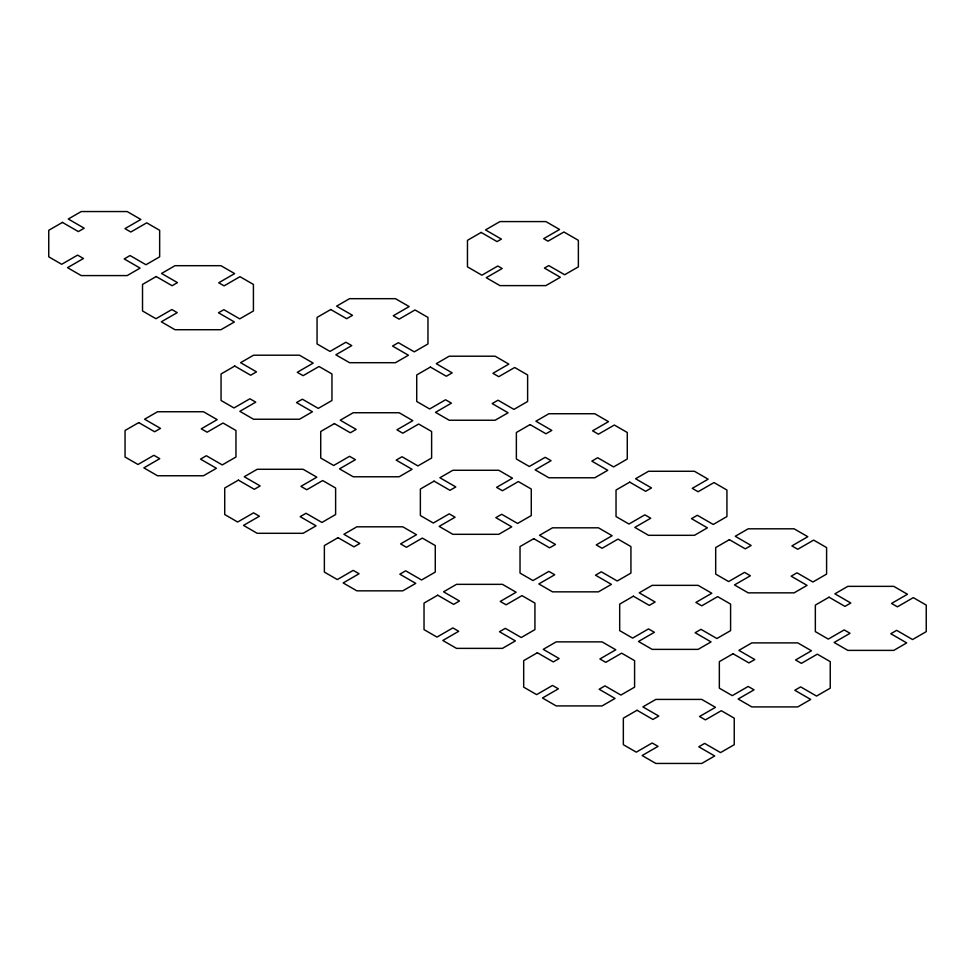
<?xml version="1.0" encoding="UTF-8"?>
<svg xmlns="http://www.w3.org/2000/svg" width="975" height="975" viewBox="0 0 975 975"><rect width="100%" height="100%" fill="white"/><g stroke="black" fill="none" stroke-linecap="round" stroke-linejoin="round"><path stroke-width="1.46" d="M62.437 222.397L48.75 230.307L48.75 256.827L61.693 264.298L77.598 255.121L83.448 258.497L67.543 267.674L81.23 275.584L127.164 275.584L140.107 268.113L124.203 258.923L130.053 255.548L145.958 264.737L159.656 256.827L159.656 230.307L146.713 222.836L130.808 232.013L124.958 228.637L140.863 219.46L127.164 211.551L81.23 211.551L68.287 219.022L84.191 228.211L78.341 231.587L62.437 222.397M156.207 276.534L142.521 284.444L142.521 310.964L155.963 318.727L171.868 309.55L177.218 312.634L161.314 321.811L175 329.721L220.935 329.721L234.39 321.957L218.485 312.78L223.823 309.684L239.728 318.874L253.427 310.964L253.427 284.444L239.984 276.681L224.079 285.858L218.729 282.774L234.634 273.597L220.935 265.688L175 265.688L161.558 273.451L177.462 282.628L172.112 285.724L156.207 276.534M330.757 309.526L317.058 317.423L317.058 343.943L330.001 351.427L345.906 342.237L351.756 345.613L335.851 354.803L349.55 362.7L395.484 362.7L408.428 355.229L392.523 346.052L398.373 342.676L414.278 351.853L427.964 343.943L427.964 317.423L415.021 309.952L399.116 319.142L393.266 315.766L409.171 306.577L395.484 298.679L349.55 298.679L336.607 306.15L352.511 315.327L346.661 318.703L330.757 309.526M234.756 366.052L221.057 373.961L221.057 400.481L234 407.952L249.905 398.775L255.755 402.151L239.85 411.328L253.537 419.238L299.483 419.238L312.427 411.767L296.522 402.577L302.372 399.202L318.277 408.391L331.963 400.481L331.963 373.961L319.02 366.49L303.115 375.668L297.265 372.292L313.17 363.114L299.483 355.205L253.537 355.205L240.593 362.676L256.498 371.865L250.66 375.241L234.756 366.052M138.743 422.589L125.056 430.487L125.056 457.019L137.999 464.49L153.904 455.301L159.754 458.677L143.849 467.866L157.536 475.763L203.47 475.763L216.413 468.293L200.509 459.115L206.359 455.739L222.263 464.917L235.962 457.019L235.962 430.487L223.019 423.016L207.114 432.205L201.264 428.829L217.169 419.64L203.47 411.742L157.536 411.742L144.593 419.213L160.497 428.391L154.647 431.767L138.743 422.589M481.15 232.428L467.464 240.337L467.464 266.858L481.906 275.194L497.811 266.017L502.162 268.515L486.257 277.704L499.943 285.614L545.878 285.614L560.332 277.266L544.428 268.088L548.767 265.578L564.671 274.755L578.37 266.858L578.37 240.337L563.916 231.989L548.011 241.178L543.672 238.668L559.577 229.478L545.878 221.581L499.943 221.581L485.501 229.917L501.406 239.107L497.055 241.605L481.15 232.428M430.414 367.063L416.715 374.961L416.715 401.481L429.658 408.964L445.563 399.774L451.413 403.15L435.508 412.34L449.207 420.237L495.142 420.237L508.085 412.766L492.18 403.589L498.03 400.213L513.935 409.39L527.621 401.481L527.621 374.961L514.678 367.49L498.773 376.679L492.923 373.303L508.828 364.114L495.142 356.204L449.207 356.204L436.264 363.687L452.168 372.864L446.318 376.24L430.414 367.063M334.413 423.589L320.714 431.498L320.714 458.018L333.657 465.489L349.562 456.312L355.412 459.688L339.507 468.865L353.194 476.775L399.141 476.775L412.084 469.304L396.179 460.115L402.029 456.739L417.922 465.928L431.62 458.018L431.62 431.498L418.677 424.028L402.773 433.205L396.923 429.829L412.827 420.652L399.141 412.742L353.194 412.742L340.251 420.213L356.155 429.402L350.317 432.778L334.413 423.589M238.4 480.127L224.713 488.024L224.713 514.544L237.656 522.027L253.561 512.838L259.411 516.214L243.506 525.403L257.193 533.301L303.127 533.301L316.071 525.83L300.166 516.653L306.016 513.277L321.921 522.454L335.619 514.544L335.619 488.024L322.676 480.553L306.772 489.742L300.922 486.367L316.826 477.177L303.127 469.28L257.193 469.28L244.25 476.751L260.154 485.928L254.304 489.304L238.4 480.127M530.071 424.6L516.372 432.498L516.372 459.018L529.315 466.489L545.22 457.312L551.07 460.688L535.165 469.865L548.864 477.774L594.799 477.774L607.742 470.303L591.837 461.126L597.687 457.738L613.592 466.928L627.278 459.018L627.278 432.498L614.335 425.027L598.431 434.204L592.581 430.828L608.485 421.651L594.799 413.741L548.864 413.741L535.921 421.224L551.826 430.402L545.976 433.778L530.071 424.6M434.07 481.126L420.371 489.036L420.371 515.556L433.314 523.027L449.219 513.849L455.069 517.225L439.164 526.403L452.851 534.312L498.798 534.312L511.741 526.829L495.836 517.652L501.674 514.276L517.579 523.453L531.278 515.556L531.278 489.036L518.334 481.565L502.43 490.742L496.58 487.366L512.484 478.189L498.798 470.279L452.851 470.279L439.908 477.75L455.812 486.939L449.975 490.315L434.07 481.126M338.057 537.664L324.37 545.561L324.37 572.081L337.313 579.564L353.218 570.375L359.068 573.751L343.163 582.94L356.85 590.838L402.785 590.838L415.728 583.367L399.823 574.19L405.673 570.814L421.578 579.991L435.277 572.081L435.277 545.561L422.333 538.09L406.429 547.28L400.579 543.904L416.483 534.714L402.785 526.817L356.85 526.817L343.907 534.288L359.812 543.465L353.962 546.841L338.057 537.664M629.728 482.138L616.029 490.035L616.029 516.555L628.973 524.026L644.877 514.849L650.727 518.225L634.822 527.402L648.521 535.312L694.456 535.312L707.399 527.841L691.494 518.651L697.344 515.275L713.249 524.465L726.936 516.555L726.936 490.035L713.993 482.564L698.088 491.741L692.238 488.365L708.142 479.188L694.456 471.278L648.521 471.278L635.578 478.749L651.483 487.939L645.633 491.315L629.728 482.138M533.727 538.663L520.028 546.573L520.028 573.093L532.972 580.564L548.876 571.387L554.726 574.763L538.822 583.94L552.508 591.849L598.455 591.849L611.398 584.366L595.493 575.189L601.331 571.813L617.236 580.99L630.935 573.093L630.935 546.573L617.992 539.102L602.087 548.279L596.237 544.903L612.142 535.714L598.455 527.816L552.508 527.816L539.565 535.287L555.47 544.464L549.632 547.84L533.727 538.663M437.714 595.201L424.028 603.098L424.028 629.618L436.971 637.089L452.875 627.912L458.725 631.288L442.821 640.477L456.507 648.375L502.442 648.375L515.385 640.904L499.48 631.727L505.33 628.351L521.235 637.528L534.934 629.618L534.934 603.098L521.991 595.628L506.086 604.805L500.236 601.429L516.141 592.252L502.442 584.342L456.507 584.342L443.564 591.825L459.469 601.002L453.619 604.378L437.714 595.201M729.385 539.663L715.687 547.572L715.687 574.092L728.63 581.563L744.534 572.386L750.384 575.762L734.48 584.939L748.178 592.849L794.113 592.849L807.056 585.378L791.152 576.188L797.002 572.812L812.906 582.002L826.593 574.092L826.593 547.572L813.65 540.101L797.745 549.278L791.895 545.903L807.8 536.725L794.113 528.816L748.178 528.816L735.235 536.287L751.14 545.476L745.29 548.852L729.385 539.663M633.372 596.2L619.686 604.11L619.686 630.63L632.629 638.101L648.533 628.912L654.383 632.287L638.479 641.477L652.165 649.374L698.112 649.374L711.055 641.903L695.151 632.726L700.988 629.35L716.893 638.527L730.592 630.63L730.592 604.11L717.649 596.627L701.744 605.816L695.894 602.44L711.799 593.251L698.112 585.353L652.165 585.353L639.222 592.824L655.127 602.002L649.277 605.378L633.372 596.2M537.371 652.738L523.685 660.636L523.685 687.156L536.628 694.627L552.533 685.449L558.383 688.825L542.478 698.003L556.164 705.912L602.099 705.912L615.042 698.441L599.138 689.252L604.987 685.876L620.892 695.065L634.591 687.156L634.591 660.636L621.648 653.165L605.743 662.342L599.893 658.966L615.798 649.789L602.099 641.879L556.164 641.879L543.221 649.35L559.126 658.539L553.276 661.915L537.371 652.738M829.043 597.2L815.344 605.109L815.344 631.629L828.287 639.1L844.192 629.923L850.042 633.299L834.137 642.476L847.836 650.386L893.77 650.386L906.713 642.915L890.809 633.726L896.659 630.35L912.563 639.539L926.25 631.629L926.25 605.109L913.307 597.638L897.402 606.816L891.552 603.44L907.457 594.263L893.77 586.353L847.836 586.353L834.892 593.824L850.797 603.013L844.947 606.389L829.043 597.2M733.029 653.737L719.343 661.647L719.343 688.167L732.286 695.638L748.191 686.449L754.041 689.825L738.136 699.014L751.822 706.912L797.769 706.912L810.7 699.441L794.808 690.263L800.646 686.888L816.55 696.065L830.249 688.167L830.249 661.647L817.306 654.164L801.401 663.353L795.551 659.977L811.456 650.788L797.769 642.891L751.822 642.891L738.879 650.362L754.784 659.539L748.934 662.915L733.029 653.737M637.028 710.263L623.342 718.173L623.342 744.693L636.285 752.164L652.19 742.987L658.04 746.362L642.135 755.54L655.822 763.449L701.756 763.449L714.699 755.978L698.795 746.789L704.645 743.413L720.549 752.602L734.236 744.693L734.236 718.173L721.305 710.702L705.4 719.879L699.55 716.503L715.455 707.326L701.756 699.416L655.822 699.416L642.878 706.887L658.783 716.077L652.933 719.453L637.028 710.263"/></g></svg>
